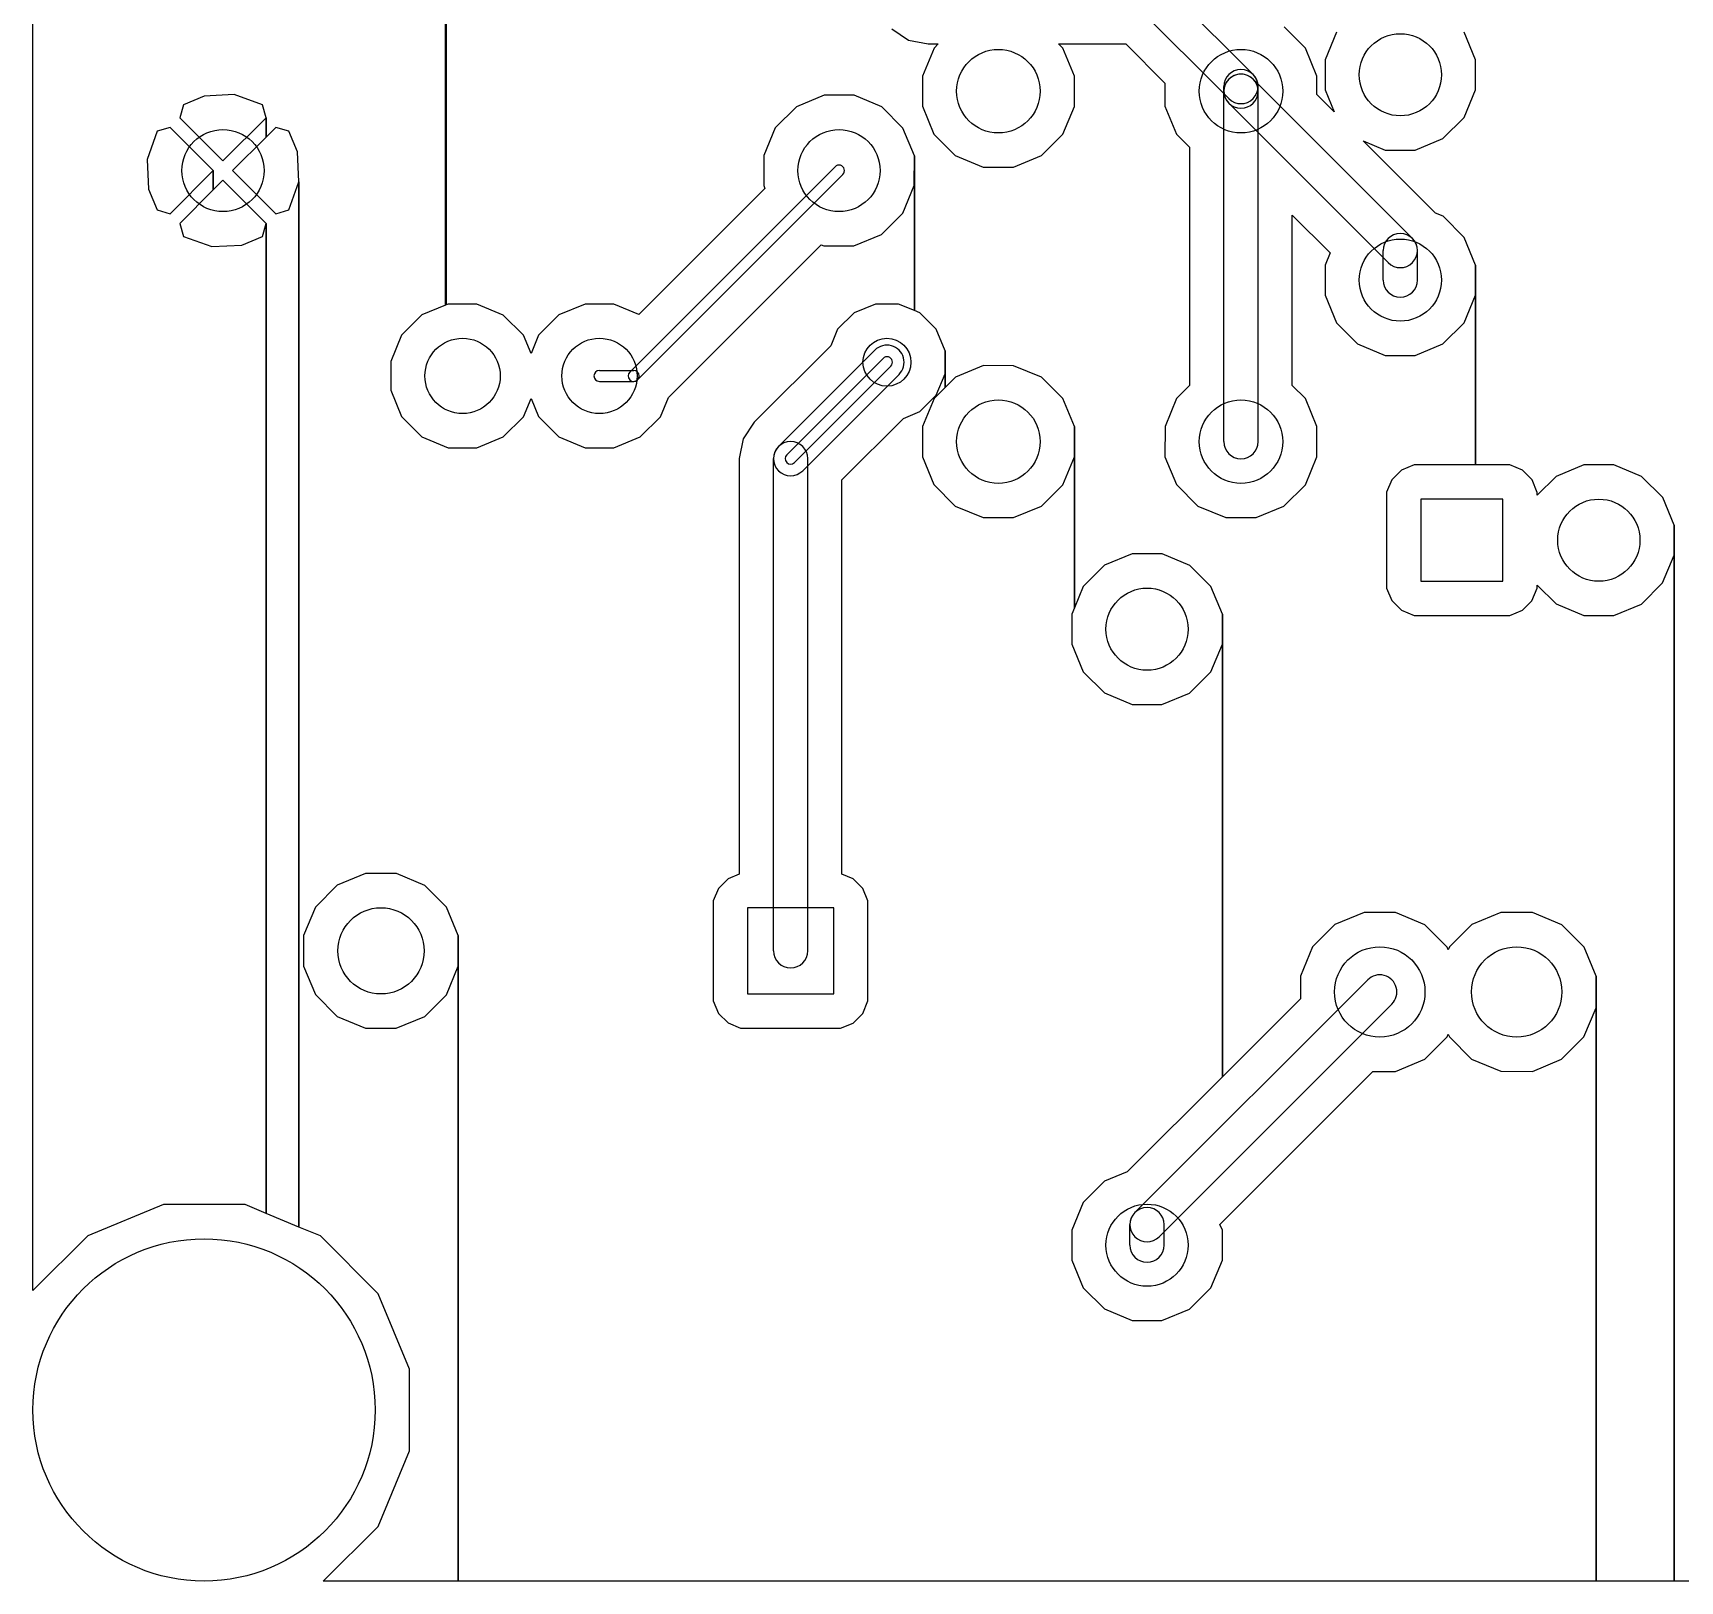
# Model space of a CAD drawing. Extents: x 10.8 to 58.2, y -58.2 to -10.8.
# Drawn here: x 10.82 to 41.39, y -58.17 to -29.45 of the extents above; entities that cross this region are included whole.
import ezdxf

# ---------------------------------------------------------------- set-up
doc = ezdxf.new("R2010")
doc.units = 0
doc.header["$MEASUREMENT"] = 0
doc.layers.add('BLACK', color=250, linetype='CONTINUOUS')

msp = doc.modelspace()

# ---------------------------------------------------------------- linework, layer by layer
at = {"layer": 'BLACK'}
for p, q in [((10.8255, -52.7855), (10.8255, -16.2128)), ((10.8255, -52.7855), (10.8255, -16.2128)), ((18.4909, -34.4972), (18.4909, -21.7825)), ((18.4909, -21.7825), (18.4909, -34.4972)), ((18.4909, -34.4972), (18.4909, -21.7825)), ((18.4909, -21.7825), (18.4909, -34.4972)), ((18.4787, -34.5022), (18.4787, -23.8659)), ((18.4787, -23.8659), (18.4787, -34.5022)), ((18.4787, -34.5022), (18.4787, -23.8659)), ((18.4787, -23.8659), (18.4787, -34.5022)), ((31.7205, -28.4775), (33.4629, -30.2199)), ((31.2715, -28.9265), (33.0139, -30.6689)), ((34.4342, -29.7333), (34.038, -29.3364)), ((34.4342, -29.7333), (34.038, -29.3364)), ((26.7585, -29.3755), (27.0675, -29.582)), ((26.7585, -29.3755), (27.0675, -29.582)), ((27.0675, -29.582), (27.432, -29.6545)), ((27.0675, -29.582), (27.432, -29.6545)), ((35.0114, -29.4336), (34.7982, -29.9469)), ((35.0114, -29.4336), (34.7982, -29.9469)), ((37.5922, -29.9493), (37.38, -29.4357)), ((37.5922, -29.9493), (37.38, -29.4357)), ((27.5432, -29.7312), (27.3281, -30.2492)), ((27.5432, -29.7312), (27.3281, -30.2492)), ((27.432, -29.6545), (27.62, -29.6545)), ((27.432, -29.6545), (27.62, -29.6545)), ((27.62, -29.6545), (27.5432, -29.7312)), ((27.62, -29.6545), (27.5432, -29.7312)), ((29.9333, -29.7333), (29.8547, -29.6545)), ((29.8547, -29.6545), (31.1015, -29.6545)), ((29.9333, -29.7333), (29.8547, -29.6545)), ((29.8547, -29.6545), (31.1015, -29.6545)), ((30.1475, -30.2516), (29.9333, -29.7333)), ((30.1475, -30.2516), (29.9333, -29.7333)), ((31.1015, -29.6545), (31.8289, -30.3819)), ((31.1015, -29.6545), (31.8289, -30.3819)), ((34.6484, -30.2516), (34.4342, -29.7333)), ((34.6484, -30.2516), (34.4342, -29.7333)), ((34.7982, -29.9469), (34.7978, -30.5027)), ((34.7982, -29.9469), (34.7978, -30.5027)), ((27.3281, -30.2492), (27.3276, -30.81)), ((27.3281, -30.2492), (27.3276, -30.81)), ((30.147, -30.8124), (30.1475, -30.2516)), ((30.147, -30.8124), (30.1475, -30.2516)), ((34.6481, -30.5934), (34.6484, -30.2516)), ((34.6481, -30.5934), (34.6484, -30.2516)), ((37.5918, -30.5051), (37.5922, -29.9493)), ((37.5918, -30.5051), (37.5922, -29.9493)), ((31.8289, -30.3819), (31.8285, -30.81)), ((31.8289, -30.3819), (31.8285, -30.81)), ((32.9209, -30.5308), (32.9209, -30.4444)), ((32.9209, -37.0332), (32.9209, -30.5308)), ((36.4195, -33.2629), (33.4629, -30.3063)), ((33.5559, -30.5308), (33.5559, -30.4444)), ((33.5559, -37.0332), (33.5559, -30.5308)), ((34.7978, -30.5027), (34.967, -30.9124)), ((34.7978, -30.5027), (34.967, -30.9124)), ((37.3786, -31.0184), (37.5918, -30.5051)), ((37.3786, -31.0184), (37.5918, -30.5051)), ((13.6199, -30.7816), (13.5504, -31.0238)), ((13.6199, -30.7816), (13.5504, -31.0238)), ((14.0036, -30.6226), (13.6199, -30.7816)), ((14.0036, -30.6226), (13.6199, -30.7816)), ((14.5587, -30.5949), (14.0036, -30.6226)), ((14.5587, -30.5949), (14.0036, -30.6226)), ((15.0821, -30.7816), (14.5587, -30.5949)), ((15.0821, -30.7816), (14.5587, -30.5949)), ((15.1516, -31.0238), (15.0821, -30.7816)), ((15.1516, -31.0238), (15.0821, -30.7816)), ((24.9907, -30.819), (24.5974, -31.2116)), ((24.9907, -30.819), (24.5974, -31.2116)), ((25.5043, -30.6068), (24.9907, -30.819)), ((25.5043, -30.6068), (24.9907, -30.819)), ((26.0601, -30.6072), (25.5043, -30.6068)), ((26.0601, -30.6072), (25.5043, -30.6068)), ((26.5734, -30.8204), (26.0601, -30.6072)), ((26.5734, -30.8204), (26.0601, -30.6072)), ((26.966, -31.2137), (26.5734, -30.8204)), ((26.966, -31.2137), (26.5734, -30.8204)), ((27.3276, -30.81), (27.5418, -31.3283)), ((27.3276, -30.81), (27.5418, -31.3283)), ((29.9319, -31.3304), (30.147, -30.8124)), ((29.9319, -31.3304), (30.147, -30.8124)), ((31.8285, -30.81), (32.0427, -31.3283)), ((31.8285, -30.81), (32.0427, -31.3283)), ((35.9705, -33.7119), (33.0139, -30.7553)), ((34.967, -30.9124), (34.6481, -30.5934)), ((34.967, -30.9124), (34.6481, -30.5934)), ((13.5504, -31.0238), (14.351, -31.8244)), ((13.5504, -31.0238), (14.351, -31.8244)), ((14.351, -31.8244), (15.1516, -31.0238)), ((14.351, -31.8244), (15.1516, -31.0238)), ((15.1516, -31.383), (15.1516, -31.0238)), ((15.1516, -31.0238), (15.1516, -31.383)), ((15.1516, -31.383), (15.1516, -31.0238)), ((15.1516, -31.0238), (15.1516, -31.383)), ((36.9853, -31.411), (37.3786, -31.0184)), ((36.9853, -31.411), (37.3786, -31.0184)), ((13.1286, -31.2729), (12.9419, -31.7963)), ((13.1286, -31.2729), (12.9419, -31.7963)), ((13.3708, -31.2034), (13.1286, -31.2729)), ((13.3708, -31.2034), (13.1286, -31.2729)), ((14.1714, -32.004), (13.3708, -31.2034)), ((14.1714, -32.004), (13.3708, -31.2034)), ((15.1516, -31.383), (14.5306, -32.004)), ((15.1516, -31.383), (14.5306, -32.004)), ((15.3312, -31.2034), (15.1516, -31.383)), ((15.3312, -31.2034), (15.1516, -31.383)), ((15.5734, -31.2729), (15.3312, -31.2034)), ((15.5734, -31.2729), (15.3312, -31.2034)), ((15.7324, -31.6566), (15.5734, -31.2729)), ((15.7324, -31.6566), (15.5734, -31.2729)), ((24.5974, -31.2116), (24.3842, -31.7249)), ((24.5974, -31.2116), (24.3842, -31.7249)), ((27.1782, -31.7273), (26.966, -31.2137)), ((27.1782, -31.7273), (26.966, -31.2137)), ((27.5418, -31.3283), (27.938, -31.7252)), ((27.5418, -31.3283), (27.938, -31.7252)), ((29.535, -31.7266), (29.9319, -31.3304)), ((29.535, -31.7266), (29.9319, -31.3304)), ((32.0427, -31.3283), (32.2859, -31.572)), ((32.0427, -31.3283), (32.2859, -31.572)), ((36.85, -32.7953), (35.5081, -31.4534)), ((35.5081, -31.4534), (35.9159, -31.6228)), ((36.85, -32.7953), (35.5081, -31.4534)), ((35.5081, -31.4534), (35.9159, -31.6228)), ((36.4717, -31.6232), (36.9853, -31.411)), ((36.4717, -31.6232), (36.9853, -31.411)), ((15.7601, -32.2117), (15.7324, -31.6566)), ((15.7601, -32.2117), (15.7324, -31.6566)), ((24.3842, -31.7249), (24.3838, -32.2807)), ((24.3842, -31.7249), (24.3838, -32.2807)), ((27.1778, -32.2831), (27.1782, -31.7273)), ((27.1778, -32.2831), (27.1782, -31.7273)), ((27.1782, -34.6022), (27.1782, -31.7273)), ((27.1782, -31.7273), (27.1782, -34.6022)), ((27.1782, -34.6022), (27.1782, -31.7273)), ((27.1782, -31.7273), (27.1782, -34.6022)), ((27.938, -31.7252), (28.4559, -31.9403)), ((27.938, -31.7252), (28.4559, -31.9403)), ((29.0167, -31.9407), (29.535, -31.7266)), ((29.0167, -31.9407), (29.535, -31.7266)), ((32.2859, -31.572), (32.2859, -35.9922)), ((32.2859, -31.572), (32.2859, -35.9922)), ((35.9159, -31.6228), (36.4717, -31.6232)), ((35.9159, -31.6228), (36.4717, -31.6232)), ((12.9419, -31.7963), (12.9696, -32.3514)), ((12.9419, -31.7963), (12.9696, -32.3514)), ((13.3708, -32.8046), (14.1714, -32.004)), ((13.3708, -32.8046), (14.1714, -32.004)), ((14.1714, -32.3632), (14.1714, -32.004)), ((14.1714, -32.004), (14.1714, -32.3632)), ((14.1714, -32.3632), (14.1714, -32.004)), ((14.1714, -32.004), (14.1714, -32.3632)), ((14.5306, -32.004), (15.3312, -32.8046)), ((14.5306, -32.004), (15.3312, -32.8046)), ((21.8992, -35.7422), (25.7092, -31.9322)), ((22.0428, -35.8858), (25.8528, -32.0758)), ((28.4559, -31.9403), (29.0167, -31.9407)), ((28.4559, -31.9403), (29.0167, -31.9407)), ((12.9696, -32.3514), (13.1286, -32.7351)), ((12.9696, -32.3514), (13.1286, -32.7351)), ((14.1714, -32.3632), (13.5504, -32.9842)), ((14.1714, -32.3632), (13.5504, -32.9842)), ((14.351, -32.1836), (14.1714, -32.3632)), ((14.351, -32.1836), (14.1714, -32.3632)), ((15.1516, -32.9842), (14.351, -32.1836)), ((15.1516, -32.9842), (14.351, -32.1836)), ((15.5734, -32.7351), (15.7601, -32.2117)), ((15.5734, -32.7351), (15.7601, -32.2117)), ((15.7601, -51.6055), (15.7601, -32.2117)), ((15.7601, -32.2117), (15.7601, -51.6055)), ((15.7601, -51.6055), (15.7601, -32.2117)), ((15.7601, -32.2117), (15.7601, -51.6055)), ((24.4068, -32.3365), (22.0689, -34.6744)), ((24.4068, -32.3365), (22.0689, -34.6744)), ((24.3838, -32.2807), (24.4068, -32.3365)), ((24.3838, -32.2807), (24.4068, -32.3365)), ((26.9646, -32.7964), (27.1778, -32.2831)), ((26.9646, -32.7964), (27.1778, -32.2831)), ((13.1286, -32.7351), (13.3708, -32.8046)), ((13.1286, -32.7351), (13.3708, -32.8046)), ((13.5504, -32.9842), (13.6199, -33.2264)), ((13.5504, -32.9842), (13.6199, -33.2264)), ((15.0821, -33.2264), (15.1516, -32.9842)), ((15.0821, -33.2264), (15.1516, -32.9842)), ((15.1516, -51.3528), (15.1516, -32.9842)), ((15.1516, -32.9842), (15.1516, -51.3528)), ((15.1516, -51.3528), (15.1516, -32.9842)), ((15.1516, -32.9842), (15.1516, -51.3528)), ((15.3312, -32.8046), (15.5734, -32.7351)), ((15.3312, -32.8046), (15.5734, -32.7351)), ((26.5713, -33.189), (26.9646, -32.7964)), ((26.5713, -33.189), (26.9646, -32.7964)), ((34.1909, -35.992), (34.1909, -32.8303)), ((34.1909, -32.8303), (34.8919, -33.5313)), ((34.1909, -35.992), (34.1909, -32.8303)), ((34.1909, -32.8303), (34.8919, -33.5313)), ((36.9874, -32.8524), (36.85, -32.7953)), ((36.9874, -32.8524), (36.85, -32.7953)), ((37.38, -33.2457), (36.9874, -32.8524)), ((37.38, -33.2457), (36.9874, -32.8524)), ((13.6199, -33.2264), (14.1433, -33.4131)), ((13.6199, -33.2264), (14.1433, -33.4131)), ((14.6984, -33.3854), (15.0821, -33.2264)), ((14.6984, -33.3854), (15.0821, -33.2264)), ((26.0577, -33.4012), (26.5713, -33.189)), ((26.0577, -33.4012), (26.5713, -33.189)), ((37.5922, -33.7593), (37.38, -33.2457)), ((37.5922, -33.7593), (37.38, -33.2457)), ((14.1433, -33.4131), (14.6984, -33.3854)), ((14.1433, -33.4131), (14.6984, -33.3854)), ((22.6146, -36.2121), (25.4482, -33.3785)), ((22.6146, -36.2121), (25.4482, -33.3785)), ((25.4482, -33.3785), (25.5019, -33.4008)), ((25.4482, -33.3785), (25.5019, -33.4008)), ((25.5019, -33.4008), (26.0577, -33.4012)), ((25.5019, -33.4008), (26.0577, -33.4012)), ((34.8919, -33.5313), (34.7982, -33.7569)), ((34.8919, -33.5313), (34.7982, -33.7569)), ((35.8775, -34.036), (35.8775, -33.4874)), ((36.5125, -34.036), (36.5125, -33.4874)), ((34.7982, -33.7569), (34.7978, -34.3127)), ((34.7982, -33.7569), (34.7978, -34.3127)), ((37.5918, -34.3151), (37.5922, -33.7593)), ((37.5918, -34.3151), (37.5922, -33.7593)), ((37.5922, -37.4649), (37.5922, -33.7593)), ((37.5922, -33.7593), (37.5922, -37.4649)), ((37.5922, -37.4649), (37.5922, -33.7593)), ((37.5922, -33.7593), (37.5922, -37.4649)), ((18.4787, -34.5022), (18.0416, -34.6829)), ((18.4787, -34.5022), (18.0416, -34.6829)), ((18.4909, -34.4972), (18.4787, -34.5022)), ((18.4909, -34.4972), (18.4787, -34.5022)), ((18.5319, -34.4803), (18.4909, -34.4972)), ((18.5319, -34.4803), (18.4909, -34.4972)), ((19.0624, -34.4807), (18.5319, -34.4803)), ((19.0624, -34.4807), (18.5319, -34.4803)), ((19.5524, -34.6842), (19.0624, -34.4807)), ((19.5524, -34.6842), (19.0624, -34.4807)), ((21.0719, -34.4803), (20.5816, -34.6829)), ((21.0719, -34.4803), (20.5816, -34.6829)), ((21.6024, -34.4807), (21.0719, -34.4803)), ((21.6024, -34.4807), (21.0719, -34.4803)), ((22.0689, -34.6744), (21.6024, -34.4807)), ((22.0689, -34.6744), (21.6024, -34.4807)), ((26.4562, -34.4803), (26.0593, -34.6443)), ((26.4562, -34.4803), (26.0593, -34.6443)), ((26.8857, -34.4807), (26.4562, -34.4803)), ((26.8857, -34.4807), (26.4562, -34.4803)), ((27.1782, -34.6022), (26.8857, -34.4807)), ((27.1782, -34.6022), (26.8857, -34.4807)), ((34.7978, -34.3127), (35.01, -34.8263)), ((34.7978, -34.3127), (35.01, -34.8263)), ((37.3786, -34.8284), (37.5918, -34.3151)), ((37.3786, -34.8284), (37.5918, -34.3151)), ((18.0416, -34.6829), (17.6662, -35.0576)), ((18.0416, -34.6829), (17.6662, -35.0576)), ((19.9271, -35.0596), (19.5524, -34.6842)), ((19.9271, -35.0596), (19.5524, -34.6842)), ((20.5816, -34.6829), (20.2062, -35.0576)), ((20.5816, -34.6829), (20.2062, -35.0576)), ((26.0593, -34.6443), (25.7554, -34.9477)), ((26.0593, -34.6443), (25.7554, -34.9477)), ((27.2823, -34.6454), (27.1782, -34.6022)), ((27.2823, -34.6454), (27.1782, -34.6022)), ((27.5857, -34.9493), (27.2823, -34.6454)), ((27.5857, -34.9493), (27.2823, -34.6454)), ((35.01, -34.8263), (35.4026, -35.2196)), ((35.01, -34.8263), (35.4026, -35.2196)), ((36.9853, -35.221), (37.3786, -34.8284)), ((36.9853, -35.221), (37.3786, -34.8284)), ((17.6662, -35.0576), (17.4627, -35.5476)), ((17.6662, -35.0576), (17.4627, -35.5476)), ((20.0659, -35.3954), (19.9271, -35.0596)), ((20.0659, -35.3954), (19.9271, -35.0596)), ((20.2062, -35.0576), (20.0659, -35.3954)), ((20.2062, -35.0576), (20.0659, -35.3954)), ((25.7554, -34.9477), (25.6277, -35.2553)), ((25.7554, -34.9477), (25.6277, -35.2553)), ((27.7497, -35.3462), (27.5857, -34.9493)), ((27.7497, -35.3462), (27.5857, -34.9493)), ((25.6277, -35.2553), (24.2085, -36.6745)), ((25.6277, -35.2553), (24.2085, -36.6745)), ((24.6575, -37.1235), (26.4455, -35.3355)), ((27.7493, -35.7757), (27.7497, -35.3462)), ((27.7493, -35.7757), (27.7497, -35.3462)), ((27.7497, -36.0275), (27.7497, -35.3462)), ((27.7497, -35.3462), (27.7497, -36.0275)), ((27.7497, -36.0275), (27.7497, -35.3462)), ((27.7497, -35.3462), (27.7497, -36.0275)), ((35.4026, -35.2196), (35.9159, -35.4328)), ((35.4026, -35.2196), (35.9159, -35.4328)), ((35.9159, -35.4328), (36.4717, -35.4332)), ((35.9159, -35.4328), (36.4717, -35.4332)), ((36.4717, -35.4332), (36.9853, -35.221)), ((36.4717, -35.4332), (36.9853, -35.221)), ((17.4627, -35.5476), (17.4623, -36.0781)), ((17.4627, -35.5476), (17.4623, -36.0781)), ((21.336, -35.7124), (21.971, -35.7124)), ((24.8102, -37.2762), (26.5982, -35.4882)), ((24.9538, -37.4198), (26.7418, -35.6318)), ((28.4584, -35.6233), (27.9401, -35.8374)), ((28.4584, -35.6233), (27.9401, -35.8374)), ((29.0192, -35.6237), (28.4584, -35.6233)), ((29.0192, -35.6237), (28.4584, -35.6233)), ((29.5371, -35.8388), (29.0192, -35.6237)), ((29.5371, -35.8388), (29.0192, -35.6237)), ((21.336, -35.9156), (21.971, -35.9156)), ((25.1065, -37.5725), (26.8945, -35.7845)), ((27.7497, -36.0275), (27.5432, -36.2336)), ((27.7497, -36.0275), (27.5432, -36.2336)), ((27.5846, -36.1723), (27.7493, -35.7757)), ((27.5846, -36.1723), (27.7493, -35.7757)), ((27.9401, -35.8374), (27.7497, -36.0275)), ((27.9401, -35.8374), (27.7497, -36.0275)), ((29.9333, -36.2357), (29.5371, -35.8388)), ((29.9333, -36.2357), (29.5371, -35.8388)), ((32.2859, -35.9922), (32.0441, -36.2336)), ((32.2859, -35.9922), (32.0441, -36.2336)), ((34.4342, -36.2357), (34.1909, -35.992)), ((34.4342, -36.2357), (34.1909, -35.992)), ((17.4623, -36.0781), (17.6649, -36.5684)), ((17.4623, -36.0781), (17.6649, -36.5684)), ((19.9258, -36.5704), (20.0661, -36.2326)), ((19.9258, -36.5704), (20.0661, -36.2326)), ((20.0661, -36.2326), (20.2049, -36.5684)), ((20.0661, -36.2326), (20.2049, -36.5684)), ((22.4658, -36.5704), (22.6146, -36.2121)), ((22.4658, -36.5704), (22.6146, -36.2121)), ((27.2807, -36.4757), (27.5846, -36.1723)), ((27.2807, -36.4757), (27.5846, -36.1723)), ((27.5432, -36.2336), (27.3281, -36.7516)), ((27.5432, -36.2336), (27.3281, -36.7516)), ((30.1475, -36.754), (29.9333, -36.2357)), ((30.1475, -36.754), (29.9333, -36.2357)), ((32.0441, -36.2336), (31.829, -36.7516)), ((32.0441, -36.2336), (31.829, -36.7516)), ((34.6484, -36.754), (34.4342, -36.2357)), ((34.6484, -36.754), (34.4342, -36.2357)), ((17.6649, -36.5684), (18.0396, -36.9438)), ((17.6649, -36.5684), (18.0396, -36.9438)), ((19.5504, -36.9451), (19.9258, -36.5704)), ((19.5504, -36.9451), (19.9258, -36.5704)), ((20.2049, -36.5684), (20.5796, -36.9438)), ((20.2049, -36.5684), (20.5796, -36.9438)), ((22.0904, -36.9451), (22.4658, -36.5704)), ((22.0904, -36.9451), (22.4658, -36.5704)), ((25.8345, -37.7425), (26.9751, -36.602)), ((25.8345, -37.7425), (26.9751, -36.602)), ((26.9751, -36.602), (27.2807, -36.4757)), ((26.9751, -36.602), (27.2807, -36.4757)), ((18.0396, -36.9438), (18.5296, -37.1473)), ((18.0396, -36.9438), (18.5296, -37.1473)), ((19.0601, -37.1477), (19.5504, -36.9451)), ((19.0601, -37.1477), (19.5504, -36.9451)), ((20.5796, -36.9438), (21.0696, -37.1473)), ((20.5796, -36.9438), (21.0696, -37.1473)), ((21.6001, -37.1477), (22.0904, -36.9451)), ((21.6001, -37.1477), (22.0904, -36.9451)), ((24.2085, -36.6745), (24.002, -36.9835)), ((24.2085, -36.6745), (24.002, -36.9835)), ((27.3281, -36.7516), (27.3276, -37.3124)), ((27.3281, -36.7516), (27.3276, -37.3124)), ((30.147, -37.3148), (30.1475, -36.754)), ((30.147, -37.3148), (30.1475, -36.754)), ((30.1475, -40.1177), (30.1475, -36.754)), ((30.1475, -36.754), (30.1475, -40.1177)), ((30.1475, -40.1177), (30.1475, -36.754)), ((30.1475, -36.754), (30.1475, -40.1177)), ((31.829, -36.7516), (31.8285, -37.3124)), ((31.829, -36.7516), (31.8285, -37.3124)), ((34.6479, -37.3148), (34.6484, -36.754)), ((34.6479, -37.3148), (34.6484, -36.754)), ((18.5296, -37.1473), (19.0601, -37.1477)), ((18.5296, -37.1473), (19.0601, -37.1477)), ((21.0696, -37.1473), (21.6001, -37.1477)), ((21.0696, -37.1473), (21.6001, -37.1477)), ((24.002, -36.9835), (23.9295, -37.348)), ((24.002, -36.9835), (23.9295, -37.348)), ((23.9295, -37.348), (23.9295, -45.0579)), ((23.9295, -37.348), (23.9295, -45.0579)), ((24.5645, -46.482), (24.5645, -37.348)), ((25.1995, -46.482), (25.1995, -37.348)), ((27.3276, -37.3124), (27.5418, -37.8307)), ((27.3276, -37.3124), (27.5418, -37.8307)), ((29.9319, -37.8328), (30.147, -37.3148)), ((29.9319, -37.8328), (30.147, -37.3148)), ((31.8285, -37.3124), (32.0427, -37.8307)), ((31.8285, -37.3124), (32.0427, -37.8307)), ((34.4328, -37.8328), (34.6479, -37.3148)), ((34.4328, -37.8328), (34.6479, -37.3148)), ((36.2168, -37.5614), (36.038, -37.7398)), ((36.2168, -37.5614), (36.038, -37.7398)), ((36.4502, -37.4649), (36.2168, -37.5614)), ((36.4502, -37.4649), (36.2168, -37.5614)), ((37.5922, -37.4649), (36.4502, -37.4649)), ((37.5922, -37.4649), (36.4502, -37.4649)), ((37.9742, -37.4649), (37.5922, -37.4649)), ((37.9742, -37.4649), (37.5922, -37.4649)), ((38.2269, -37.4651), (37.9742, -37.4649)), ((38.2269, -37.4651), (37.9742, -37.4649)), ((38.4602, -37.562), (38.2269, -37.4651)), ((38.4602, -37.562), (38.2269, -37.4651)), ((38.6386, -37.7408), (38.4602, -37.562)), ((38.6386, -37.7408), (38.4602, -37.562)), ((39.6013, -37.4648), (39.0877, -37.677)), ((39.6013, -37.4648), (39.0877, -37.677)), ((40.1571, -37.4652), (39.6013, -37.4648)), ((40.1571, -37.4652), (39.6013, -37.4648)), ((40.6704, -37.6784), (40.1571, -37.4652)), ((40.6704, -37.6784), (40.1571, -37.4652)), ((25.8345, -45.0578), (25.8345, -37.7425)), ((25.8345, -45.0578), (25.8345, -37.7425)), ((27.5418, -37.8307), (27.938, -38.2276)), ((27.5418, -37.8307), (27.938, -38.2276)), ((29.535, -38.229), (29.9319, -37.8328)), ((29.535, -38.229), (29.9319, -37.8328)), ((32.0427, -37.8307), (32.4389, -38.2276)), ((32.0427, -37.8307), (32.4389, -38.2276)), ((34.0359, -38.229), (34.4328, -37.8328)), ((34.0359, -38.229), (34.4328, -37.8328)), ((36.038, -37.7398), (35.9411, -37.9731)), ((36.038, -37.7398), (35.9411, -37.9731)), ((38.7351, -37.9742), (38.6386, -37.7408)), ((38.7351, -37.9742), (38.6386, -37.7408)), ((39.0877, -37.677), (38.7351, -38.029)), ((39.0877, -37.677), (38.7351, -38.029)), ((41.063, -38.0717), (40.6704, -37.6784)), ((41.063, -38.0717), (40.6704, -37.6784)), ((35.9411, -37.9731), (35.9409, -38.2258)), ((35.9411, -37.9731), (35.9409, -38.2258)), ((36.576, -38.1), (36.576, -39.624)), ((38.1, -38.1), (36.576, -38.1)), ((38.1, -39.624), (38.1, -38.1)), ((38.7351, -38.029), (38.7351, -37.9742)), ((38.7351, -38.029), (38.7351, -37.9742)), ((41.2752, -38.5853), (41.063, -38.0717)), ((41.2752, -38.5853), (41.063, -38.0717)), ((27.938, -38.2276), (28.4559, -38.4427)), ((27.938, -38.2276), (28.4559, -38.4427)), ((28.4559, -38.4427), (29.0167, -38.4431)), ((28.4559, -38.4427), (29.0167, -38.4431)), ((29.0167, -38.4431), (29.535, -38.229)), ((29.0167, -38.4431), (29.535, -38.229)), ((32.4389, -38.2276), (32.9568, -38.4427)), ((32.4389, -38.2276), (32.9568, -38.4427)), ((32.9568, -38.4427), (33.5176, -38.4431)), ((32.9568, -38.4427), (33.5176, -38.4431)), ((33.5176, -38.4431), (34.0359, -38.229)), ((33.5176, -38.4431), (34.0359, -38.229)), ((35.9409, -38.2258), (35.9409, -39.7498)), ((35.9409, -38.2258), (35.9409, -39.7498)), ((41.2748, -39.1411), (41.2752, -38.5853)), ((41.2748, -39.1411), (41.2752, -38.5853)), ((41.2752, -58.1745), (41.2752, -38.5853)), ((41.2752, -38.5853), (41.2752, -58.1745)), ((41.2752, -58.1745), (41.2752, -38.5853)), ((41.2752, -38.5853), (41.2752, -58.1745)), ((31.2193, -39.1158), (30.7057, -39.328)), ((31.2193, -39.1158), (30.7057, -39.328)), ((31.7751, -39.1162), (31.2193, -39.1158)), ((31.7751, -39.1162), (31.2193, -39.1158)), ((32.2884, -39.3294), (31.7751, -39.1162)), ((32.2884, -39.3294), (31.7751, -39.1162)), ((30.7057, -39.328), (30.3124, -39.7206)), ((30.7057, -39.328), (30.3124, -39.7206)), ((32.681, -39.7227), (32.2884, -39.3294)), ((32.681, -39.7227), (32.2884, -39.3294)), ((41.0616, -39.6544), (41.2748, -39.1411)), ((41.0616, -39.6544), (41.2748, -39.1411)), ((30.3124, -39.7206), (30.1475, -40.1177)), ((30.3124, -39.7206), (30.1475, -40.1177)), ((32.8932, -40.2363), (32.681, -39.7227)), ((32.8932, -40.2363), (32.681, -39.7227)), ((36.576, -39.624), (38.1, -39.624)), ((38.7349, -39.7509), (38.7349, -39.6943)), ((38.7349, -39.6943), (39.0856, -40.0456)), ((38.7349, -39.7509), (38.7349, -39.6943)), ((38.7349, -39.6943), (39.0856, -40.0456)), ((40.6683, -40.047), (41.0616, -39.6544)), ((40.6683, -40.047), (41.0616, -39.6544)), ((35.9409, -39.7498), (36.0374, -39.9832)), ((35.9409, -39.7498), (36.0374, -39.9832)), ((36.0374, -39.9832), (36.2158, -40.162)), ((36.0374, -39.9832), (36.2158, -40.162)), ((38.4592, -40.1626), (38.638, -39.9842)), ((38.4592, -40.1626), (38.638, -39.9842)), ((38.638, -39.9842), (38.7349, -39.7509)), ((38.638, -39.9842), (38.7349, -39.7509)), ((30.0992, -40.2339), (30.0988, -40.7897)), ((30.0992, -40.2339), (30.0988, -40.7897)), ((30.1475, -40.1177), (30.0992, -40.2339)), ((30.1475, -40.1177), (30.0992, -40.2339)), ((32.8928, -40.7921), (32.8932, -40.2363)), ((32.8928, -40.7921), (32.8932, -40.2363)), ((32.8932, -48.8177), (32.8932, -40.2363)), ((32.8932, -40.2363), (32.8932, -48.8177)), ((32.8932, -48.8177), (32.8932, -40.2363)), ((32.8932, -40.2363), (32.8932, -48.8177)), ((36.2158, -40.162), (36.4491, -40.2589)), ((36.2158, -40.162), (36.4491, -40.2589)), ((36.4491, -40.2589), (36.7018, -40.2591)), ((36.4491, -40.2589), (36.7018, -40.2591)), ((36.7018, -40.2591), (38.2258, -40.2591)), ((36.7018, -40.2591), (38.2258, -40.2591)), ((38.2258, -40.2591), (38.4592, -40.1626)), ((38.2258, -40.2591), (38.4592, -40.1626)), ((39.0856, -40.0456), (39.5989, -40.2588)), ((39.0856, -40.0456), (39.5989, -40.2588)), ((39.5989, -40.2588), (40.1547, -40.2592)), ((39.5989, -40.2588), (40.1547, -40.2592)), ((40.1547, -40.2592), (40.6683, -40.047)), ((40.1547, -40.2592), (40.6683, -40.047)), ((30.0988, -40.7897), (30.311, -41.3033)), ((30.0988, -40.7897), (30.311, -41.3033)), ((32.6796, -41.3054), (32.8928, -40.7921)), ((32.6796, -41.3054), (32.8928, -40.7921)), ((30.311, -41.3033), (30.7036, -41.6966)), ((30.311, -41.3033), (30.7036, -41.6966)), ((32.2863, -41.698), (32.6796, -41.3054)), ((32.2863, -41.698), (32.6796, -41.3054)), ((30.7036, -41.6966), (31.2169, -41.9098)), ((30.7036, -41.6966), (31.2169, -41.9098)), ((31.7727, -41.9102), (32.2863, -41.698)), ((31.7727, -41.9102), (32.2863, -41.698)), ((31.2169, -41.9098), (31.7727, -41.9102)), ((31.2169, -41.9098), (31.7727, -41.9102)), ((16.9978, -45.0468), (16.4702, -45.2648)), ((16.9978, -45.0468), (16.4702, -45.2648)), ((17.5687, -45.0473), (16.9978, -45.0468)), ((17.5687, -45.0473), (16.9978, -45.0468)), ((18.0959, -45.2662), (17.5687, -45.0473)), ((18.0959, -45.2662), (17.5687, -45.0473)), ((23.7228, -45.1434), (23.544, -45.3218)), ((23.7228, -45.1434), (23.544, -45.3218)), ((23.9295, -45.0579), (23.7228, -45.1434)), ((23.9295, -45.0579), (23.7228, -45.1434)), ((26.0422, -45.144), (25.8345, -45.0578)), ((26.0422, -45.144), (25.8345, -45.0578)), ((26.2206, -45.3228), (26.0422, -45.144)), ((26.2206, -45.3228), (26.0422, -45.144)), ((16.4702, -45.2648), (16.0662, -45.6681)), ((16.4702, -45.2648), (16.0662, -45.6681)), ((18.4992, -45.6702), (18.0959, -45.2662)), ((18.4992, -45.6702), (18.0959, -45.2662)), ((23.544, -45.3218), (23.4471, -45.5551)), ((23.544, -45.3218), (23.4471, -45.5551)), ((26.3171, -45.5562), (26.2206, -45.3228)), ((26.3171, -45.5562), (26.2206, -45.3228)), ((16.0662, -45.6681), (15.8473, -46.1953)), ((16.0662, -45.6681), (15.8473, -46.1953)), ((18.7172, -46.1978), (18.4992, -45.6702)), ((18.7172, -46.1978), (18.4992, -45.6702)), ((23.4471, -45.5551), (23.4469, -45.8078)), ((23.4471, -45.5551), (23.4469, -45.8078)), ((23.4469, -45.8078), (23.4469, -47.4078)), ((23.4469, -45.8078), (23.4469, -47.4078)), ((25.682, -45.682), (24.082, -45.682)), ((24.082, -45.682), (24.082, -47.282)), ((25.682, -47.282), (25.682, -45.682)), ((26.3171, -47.1562), (26.3171, -45.5562)), ((26.3171, -47.1562), (26.3171, -45.5562)), ((35.5222, -45.7705), (34.9806, -45.9944)), ((35.5222, -45.7705), (34.9806, -45.9944)), ((36.1083, -45.7711), (35.5222, -45.7705)), ((36.1083, -45.7711), (35.5222, -45.7705)), ((36.6496, -45.9958), (36.1083, -45.7711)), ((36.6496, -45.9958), (36.1083, -45.7711)), ((38.0622, -45.7705), (37.5206, -45.9944)), ((38.0622, -45.7705), (37.5206, -45.9944)), ((38.6483, -45.7711), (38.0622, -45.7705)), ((38.6483, -45.7711), (38.0622, -45.7705)), ((39.1896, -45.9958), (38.6483, -45.7711)), ((39.1896, -45.9958), (38.6483, -45.7711)), ((34.9806, -45.9944), (34.5658, -46.4084)), ((34.9806, -45.9944), (34.5658, -46.4084)), ((37.0636, -46.4106), (36.6496, -45.9958)), ((37.0636, -46.4106), (36.6496, -45.9958)), ((37.5206, -45.9944), (37.1058, -46.4084)), ((37.5206, -45.9944), (37.1058, -46.4084)), ((39.6036, -46.4106), (39.1896, -45.9958)), ((39.6036, -46.4106), (39.1896, -45.9958)), ((15.8473, -46.1953), (15.8468, -46.7662)), ((15.8473, -46.1953), (15.8468, -46.7662)), ((18.7168, -46.7687), (18.7172, -46.1978)), ((18.7168, -46.7687), (18.7172, -46.1978)), ((18.7172, -58.1745), (18.7172, -46.1978)), ((18.7172, -46.1978), (18.7172, -58.1745)), ((18.7172, -58.1745), (18.7172, -46.1978)), ((18.7172, -46.1978), (18.7172, -58.1745)), ((34.5658, -46.4084), (34.3411, -46.9497)), ((34.5658, -46.4084), (34.3411, -46.9497)), ((37.0842, -46.4604), (37.0636, -46.4106)), ((37.0842, -46.4604), (37.0636, -46.4106)), ((37.1058, -46.4084), (37.0842, -46.4604)), ((37.1058, -46.4084), (37.0842, -46.4604)), ((39.8275, -46.9522), (39.6036, -46.4106)), ((39.8275, -46.9522), (39.6036, -46.4106)), ((15.8468, -46.7662), (16.0648, -47.2938)), ((15.8468, -46.7662), (16.0648, -47.2938)), ((18.4978, -47.2959), (18.7168, -46.7687)), ((18.4978, -47.2959), (18.7168, -46.7687)), ((31.2715, -51.3375), (35.5895, -47.0195)), ((34.3411, -46.9497), (34.3407, -47.3703)), ((34.3411, -46.9497), (34.3407, -47.3703)), ((39.8269, -47.5383), (39.8275, -46.9522)), ((39.8269, -47.5383), (39.8275, -46.9522)), ((39.8275, -58.1745), (39.8275, -46.9522)), ((39.8275, -46.9522), (39.8275, -58.1745)), ((39.8275, -58.1745), (39.8275, -46.9522)), ((39.8275, -46.9522), (39.8275, -58.1745)), ((16.0648, -47.2938), (16.4681, -47.6978)), ((16.0648, -47.2938), (16.4681, -47.6978)), ((18.0938, -47.6992), (18.4978, -47.2959)), ((18.0938, -47.6992), (18.4978, -47.2959)), ((24.082, -47.282), (25.682, -47.282)), ((26.3169, -47.4089), (26.3171, -47.1562)), ((26.3169, -47.4089), (26.3171, -47.1562)), ((23.4469, -47.4078), (23.5434, -47.6412)), ((23.4469, -47.4078), (23.5434, -47.6412)), ((23.5434, -47.6412), (23.7218, -47.82)), ((23.5434, -47.6412), (23.7218, -47.82)), ((26.0412, -47.8206), (26.22, -47.6422)), ((26.0412, -47.8206), (26.22, -47.6422)), ((26.22, -47.6422), (26.3169, -47.4089)), ((26.22, -47.6422), (26.3169, -47.4089)), ((31.7205, -51.7865), (36.0385, -47.4685)), ((34.3407, -47.3703), (32.8932, -48.8177)), ((34.3407, -47.3703), (32.8932, -48.8177)), ((39.6022, -48.0796), (39.8269, -47.5383)), ((39.6022, -48.0796), (39.8269, -47.5383)), ((16.4681, -47.6978), (16.9953, -47.9168)), ((16.4681, -47.6978), (16.9953, -47.9168)), ((16.9953, -47.9168), (17.5662, -47.9172)), ((16.9953, -47.9168), (17.5662, -47.9172)), ((17.5662, -47.9172), (18.0938, -47.6992)), ((17.5662, -47.9172), (18.0938, -47.6992)), ((23.7218, -47.82), (23.9551, -47.9169)), ((23.7218, -47.82), (23.9551, -47.9169)), ((23.9551, -47.9169), (24.2078, -47.9171)), ((23.9551, -47.9169), (24.2078, -47.9171)), ((24.2078, -47.9171), (25.8078, -47.9171)), ((24.2078, -47.9171), (25.8078, -47.9171)), ((25.8078, -47.9171), (26.0412, -47.8206)), ((25.8078, -47.9171), (26.0412, -47.8206)), ((36.6474, -48.4936), (37.0622, -48.0796)), ((36.6474, -48.4936), (37.0622, -48.0796)), ((37.0622, -48.0796), (37.0838, -48.0276)), ((37.0622, -48.0796), (37.0838, -48.0276)), ((37.0838, -48.0276), (37.1044, -48.0774)), ((37.0838, -48.0276), (37.1044, -48.0774)), ((37.1044, -48.0774), (37.5184, -48.4922)), ((37.1044, -48.0774), (37.5184, -48.4922)), ((39.1874, -48.4936), (39.6022, -48.0796)), ((39.1874, -48.4936), (39.6022, -48.0796)), ((36.1058, -48.7175), (36.6474, -48.4936)), ((36.1058, -48.7175), (36.6474, -48.4936)), ((37.5184, -48.4922), (38.0597, -48.7169)), ((37.5184, -48.4922), (38.0597, -48.7169)), ((38.6458, -48.7175), (39.1874, -48.4936)), ((38.6458, -48.7175), (39.1874, -48.4936)), ((32.8932, -48.8177), (31.1271, -50.5839)), ((32.8932, -48.8177), (31.1271, -50.5839)), ((32.8481, -51.557), (35.6879, -48.7171)), ((32.8481, -51.557), (35.6879, -48.7171)), ((35.6879, -48.7171), (36.1058, -48.7175)), ((35.6879, -48.7171), (36.1058, -48.7175)), ((38.0597, -48.7169), (38.6458, -48.7175)), ((38.0597, -48.7169), (38.6458, -48.7175)), ((31.1271, -50.5839), (30.7057, -50.758)), ((31.1271, -50.5839), (30.7057, -50.758)), ((30.7057, -50.758), (30.3124, -51.1506)), ((30.7057, -50.758), (30.3124, -51.1506)), ((13.2455, -51.1893), (11.8446, -51.7682)), ((13.2455, -51.1893), (11.8446, -51.7682)), ((14.7612, -51.1907), (13.2455, -51.1893)), ((14.7612, -51.1907), (13.2455, -51.1893)), ((15.1516, -51.3528), (14.7612, -51.1907)), ((15.1516, -51.3528), (14.7612, -51.1907)), ((30.3124, -51.1506), (30.0992, -51.6639)), ((30.3124, -51.1506), (30.0992, -51.6639)), ((15.7601, -51.6055), (15.1516, -51.3528)), ((15.7601, -51.6055), (15.1516, -51.3528)), ((16.161, -51.7719), (15.7601, -51.6055)), ((16.161, -51.7719), (15.7601, -51.6055)), ((31.1785, -51.943), (31.1785, -51.562)), ((31.8135, -51.943), (31.8135, -51.562)), ((32.8932, -51.6663), (32.8481, -51.557)), ((32.8932, -51.6663), (32.8481, -51.557)), ((11.8446, -51.7682), (10.8255, -52.7855)), ((11.8446, -51.7682), (10.8255, -52.7855)), ((17.2318, -52.8446), (16.161, -51.7719)), ((17.2318, -52.8446), (16.161, -51.7719)), ((30.0992, -51.6639), (30.0988, -52.2197)), ((30.0992, -51.6639), (30.0988, -52.2197)), ((32.8928, -52.2221), (32.8932, -51.6663)), ((32.8928, -52.2221), (32.8932, -51.6663)), ((30.0988, -52.2197), (30.311, -52.7333)), ((30.0988, -52.2197), (30.311, -52.7333)), ((32.6796, -52.7354), (32.8928, -52.2221)), ((32.6796, -52.7354), (32.8928, -52.2221)), ((17.8107, -54.2455), (17.2318, -52.8446)), ((17.8107, -54.2455), (17.2318, -52.8446)), ((30.311, -52.7333), (30.7036, -53.1266)), ((30.311, -52.7333), (30.7036, -53.1266)), ((32.2863, -53.128), (32.6796, -52.7354)), ((32.2863, -53.128), (32.6796, -52.7354)), ((30.7036, -53.1266), (31.2169, -53.3398)), ((30.7036, -53.1266), (31.2169, -53.3398)), ((31.7727, -53.3402), (32.2863, -53.128)), ((31.7727, -53.3402), (32.2863, -53.128)), ((31.2169, -53.3398), (31.7727, -53.3402)), ((31.2169, -53.3398), (31.7727, -53.3402)), ((17.8093, -55.7612), (17.8107, -54.2455)), ((17.8093, -55.7612), (17.8107, -54.2455)), ((17.2281, -57.161), (17.8093, -55.7612)), ((17.2281, -57.161), (17.8093, -55.7612)), ((16.2128, -58.1745), (17.2281, -57.161)), ((16.2128, -58.1745), (17.2281, -57.161)), ((18.7172, -58.1745), (16.2128, -58.1745)), ((18.7172, -58.1745), (16.2128, -58.1745)), ((39.8275, -58.1745), (18.7172, -58.1745)), ((39.8275, -58.1745), (18.7172, -58.1745)), ((41.2752, -58.1745), (39.8275, -58.1745)), ((41.2752, -58.1745), (39.8275, -58.1745)), ((52.7855, -58.1745), (41.2752, -58.1745)), ((52.7855, -58.1745), (41.2752, -58.1745))]:
    msp.add_line(p, q, dxfattribs=at)
for centre, radius in [((36.195, -30.226), 0.762), ((28.7376, -30.5308), 0.7747), ((33.2384, -30.5308), 0.7747), ((14.351, -32.004), 0.762), ((25.781, -32.004), 0.762), ((36.195, -34.036), 0.762), ((18.796, -35.814), 0.6985), ((21.336, -35.814), 0.6985), ((26.67, -35.56), 0.4445), ((28.7376, -37.0332), 0.7747), ((33.2384, -37.0332), 0.7747), ((39.878, -38.862), 0.762), ((31.496, -40.513), 0.762), ((17.282, -46.482), 0.8), ((35.814, -47.244), 0.8382), ((38.354, -47.244), 0.8382), ((31.496, -51.943), 0.762), ((14, -55), 3.175)]:
    msp.add_circle(centre, radius, dxfattribs=at)
for centre, radius, start, end in [((33.2384, -30.4444), 0.3175, 360, 540), ((33.2384, -30.5308), 0.3175, 405, 585), ((33.2384, -30.5308), 0.3175, 360, 540), ((33.2384, -30.4444), 0.3175, 225, 405), ((33.2384, -30.5308), 0.3175, 180, 360), ((25.781, -32.004), 0.1016, 315, 495), ((36.195, -33.4874), 0.3175, 360, 540), ((36.195, -33.4874), 0.3175, 225, 405), ((36.195, -34.036), 0.3175, 180, 360), ((26.67, -35.56), 0.3175, 315, 495), ((21.336, -35.814), 0.1016, 90, 270), ((21.971, -35.814), 0.1016, 135, 315), ((21.971, -35.814), 0.1016, 270, 450), ((26.67, -35.56), 0.1016, 315, 495), ((24.882, -37.348), 0.3175, 360, 540), ((24.882, -37.348), 0.3175, 135, 315), ((24.882, -37.348), 0.1016, 135, 315), ((33.2384, -37.0332), 0.3175, 180, 360), ((24.882, -46.482), 0.3175, 180, 360), ((35.814, -47.244), 0.3175, 315, 495), ((31.496, -51.562), 0.3175, 360, 540), ((31.496, -51.562), 0.3175, 135, 315), ((31.496, -51.943), 0.3175, 180, 360)]:
    msp.add_arc(centre, radius, start, end, dxfattribs=at)

doc.saveas('drawing.dxf')
